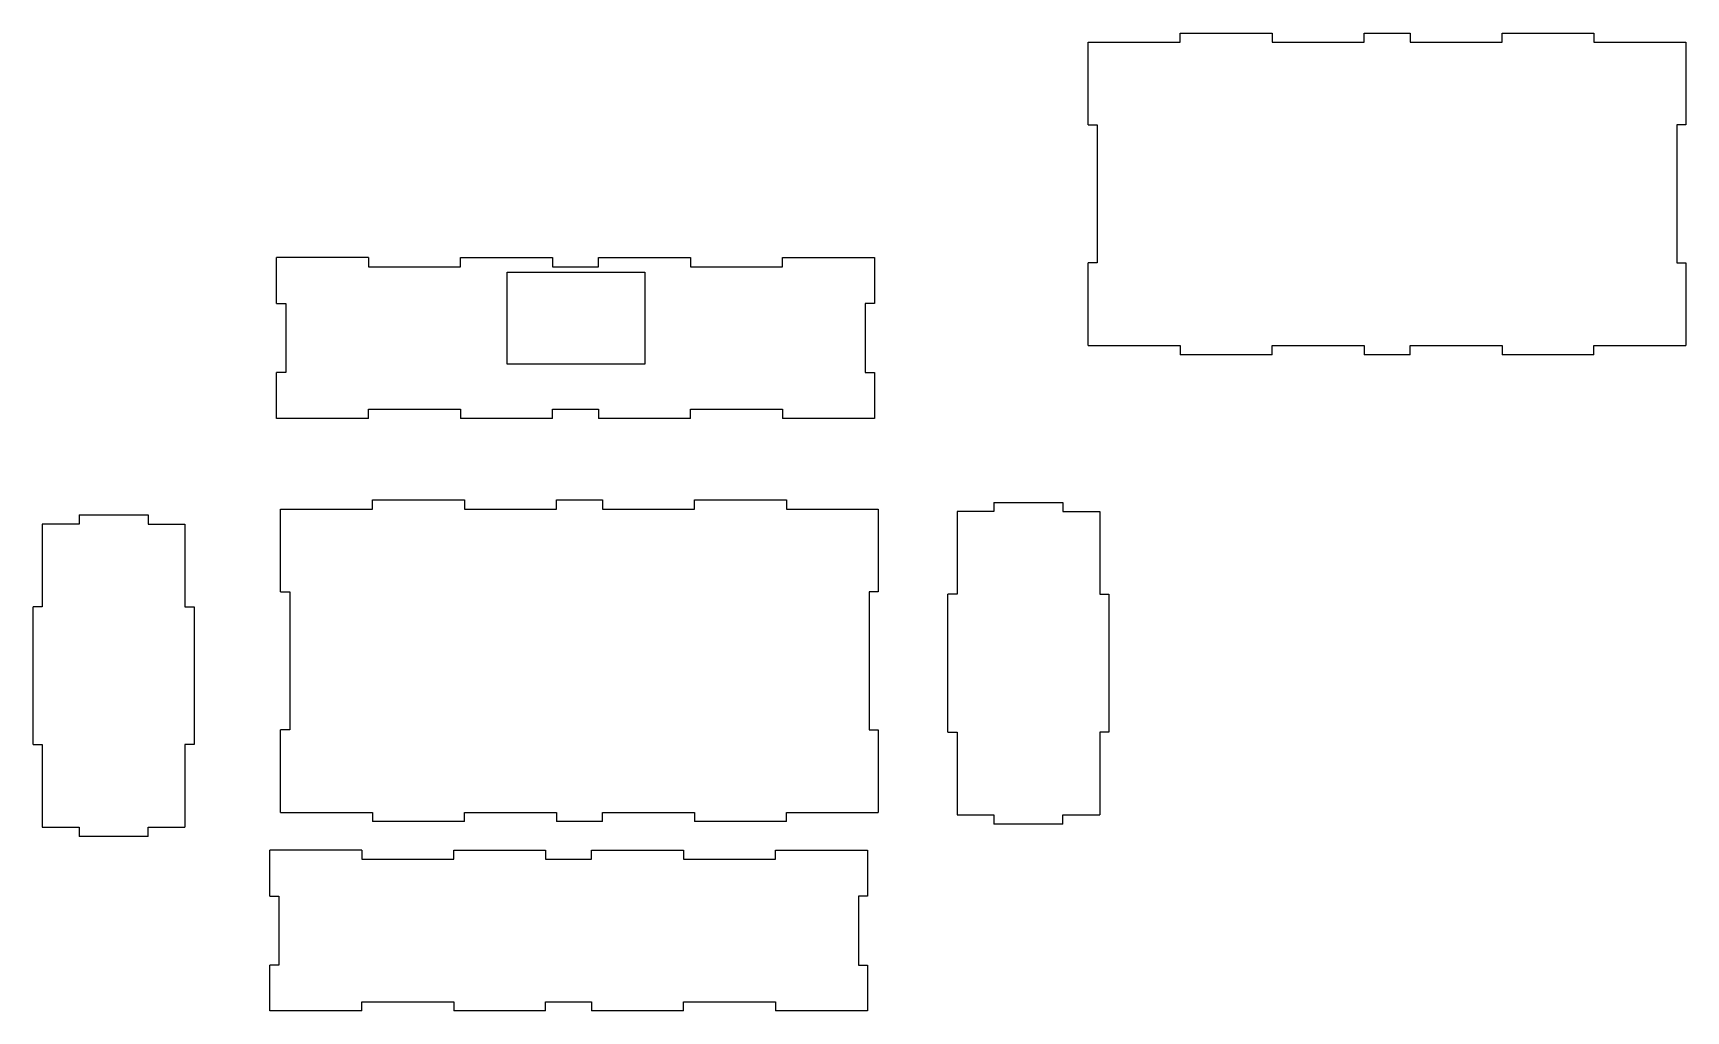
# Model space of a CAD drawing. Extents: x -12.6 to 23.4, y -11 to 10.2.
import ezdxf

# ---------------------------------------------------------------- set-up
doc = ezdxf.new("R2010")
doc.units = 0
doc.layers.get('0').update_dxf_attribs({"linetype": 'CONTINUOUS'})

msp = doc.modelspace()

# ---------------------------------------------------------------- linework, layer by layer
for p, q in [((12.351, 10.033), (12.351, 10.233)), ((12.351, 10.233), (14.351, 10.233)), ((14.351, 10.233), (14.351, 10.033)), ((16.351, 10.033), (16.351, 10.233)), ((16.351, 10.233), (17.351, 10.233)), ((17.351, 10.233), (17.351, 10.033)), ((19.351, 10.233), (21.351, 10.233)), ((19.351, 10.033), (19.351, 10.233)), ((21.351, 10.233), (21.351, 10.033)), ((10.351, 8.233), (10.351, 10.033)), ((10.351, 10.033), (12.351, 10.033)), ((14.351, 10.033), (16.351, 10.033)), ((17.351, 10.033), (19.351, 10.033)), ((21.351, 10.033), (23.351, 10.033)), ((23.351, 10.033), (23.351, 8.233)), ((10.351, 8.233), (10.551, 8.233)), ((10.551, 8.233), (10.551, 5.233)), ((23.351, 8.233), (23.151, 8.233)), ((23.151, 8.233), (23.151, 5.233)), ((-7.297, 4.348), (-7.297, 5.348)), ((-5.297, 5.348), (-7.297, 5.348)), ((-5.297, 5.348), (-5.297, 5.148)), ((-5.297, 5.148), (-3.297, 5.148)), ((-3.297, 5.148), (-3.297, 5.348)), ((-3.297, 5.348), (-1.297, 5.348)), ((-1.297, 5.348), (-1.297, 5.148)), ((-1.297, 5.148), (-0.297, 5.148)), ((-0.297, 5.148), (-0.297, 5.348)), ((-0.297, 5.348), (1.703, 5.348)), ((1.703, 5.348), (1.703, 5.148)), ((1.703, 5.148), (3.703, 5.148)), ((3.703, 5.148), (3.703, 5.348)), ((3.703, 5.348), (5.703, 5.348)), ((5.703, 5.348), (5.703, 4.348)), ((10.351, 3.433), (10.351, 5.233)), ((10.551, 5.233), (10.351, 5.233)), ((23.151, 5.233), (23.351, 5.233)), ((23.351, 5.233), (23.351, 3.433)), ((-2.285, 3.029), (-2.285, 5.029)), ((-2.285, 5.029), (0.715, 5.029)), ((0.715, 5.029), (0.715, 3.029)), ((-7.297, 4.348), (-7.097, 4.348)), ((-7.097, 4.348), (-7.097, 2.848)), ((5.703, 4.348), (5.503, 4.348)), ((5.503, 4.348), (5.503, 2.848)), ((10.351, 3.433), (12.351, 3.433)), ((12.351, 3.433), (12.351, 3.233)), ((14.351, 3.433), (16.351, 3.433)), ((14.351, 3.233), (14.351, 3.433)), ((16.351, 3.433), (16.351, 3.233)), ((17.351, 3.433), (19.351, 3.433)), ((17.351, 3.233), (17.351, 3.433)), ((19.351, 3.433), (19.351, 3.233)), ((21.351, 3.233), (21.351, 3.433)), ((21.351, 3.433), (23.351, 3.433)), ((0.715, 3.029), (-2.285, 3.029)), ((14.351, 3.233), (12.351, 3.233)), ((17.351, 3.233), (16.351, 3.233)), ((21.351, 3.233), (19.351, 3.233)), ((-7.297, 1.848), (-7.297, 2.848)), ((-7.097, 2.848), (-7.297, 2.848)), ((5.503, 2.848), (5.703, 2.848)), ((5.703, 2.848), (5.703, 1.848)), ((-5.297, 1.848), (-7.297, 1.848)), ((-5.297, 2.048), (-3.297, 2.048)), ((-5.297, 1.848), (-5.297, 2.048)), ((-3.297, 2.048), (-3.297, 1.848)), ((-1.297, 1.848), (-3.297, 1.848)), ((-1.297, 2.048), (-0.297, 2.048)), ((-1.297, 1.848), (-1.297, 2.048)), ((-0.297, 2.048), (-0.297, 1.848)), ((1.703, 1.848), (-0.297, 1.848)), ((1.703, 2.048), (3.703, 2.048)), ((1.703, 1.848), (1.703, 2.048)), ((3.703, 2.048), (3.703, 1.848)), ((5.703, 1.848), (3.703, 1.848)), ((-5.211, 0.073), (-3.211, 0.073)), ((-5.211, -0.127), (-5.211, 0.073)), ((-3.211, 0.073), (-3.211, -0.127)), ((-1.211, 0.073), (-0.211, 0.073)), ((-1.211, -0.127), (-1.211, 0.073)), ((-0.211, 0.073), (-0.211, -0.127)), ((1.789, 0.073), (3.789, 0.073)), ((1.789, -0.127), (1.789, 0.073)), ((3.789, 0.073), (3.789, -0.127)), ((8.304, 0.019), (9.804, 0.019)), ((8.304, 0.019), (8.304, -0.181)), ((9.804, 0.019), (9.804, -0.181)), ((-11.591, -0.251), (-11.591, -0.451)), ((-11.591, -0.251), (-10.091, -0.251)), ((-10.091, -0.251), (-10.091, -0.451)), ((-7.211, -0.127), (-5.211, -0.127)), ((-7.211, -1.927), (-7.211, -0.127)), ((-3.211, -0.127), (-1.211, -0.127)), ((-0.211, -0.127), (1.789, -0.127)), ((3.789, -0.127), (5.789, -0.127)), ((5.789, -0.127), (5.789, -1.927)), ((7.504, -0.181), (7.504, -1.981)), ((8.304, -0.181), (7.504, -0.181)), ((9.804, -0.181), (10.604, -0.181)), ((10.604, -0.181), (10.604, -1.981)), ((-12.391, -0.451), (-12.391, -2.251)), ((-11.591, -0.451), (-12.391, -0.451)), ((-10.091, -0.451), (-9.291, -0.451)), ((-9.291, -0.451), (-9.291, -2.251)), ((-7.211, -1.927), (-7.011, -1.927)), ((-7.011, -1.927), (-7.011, -4.927)), ((5.789, -1.927), (5.589, -1.927)), ((5.589, -1.927), (5.589, -4.927)), ((7.504, -1.981), (7.304, -1.981)), ((7.304, -4.981), (7.304, -1.981)), ((10.604, -1.981), (10.804, -1.981)), ((10.804, -1.981), (10.804, -4.981)), ((-12.391, -2.251), (-12.591, -2.251)), ((-12.591, -5.251), (-12.591, -2.251)), ((-9.291, -2.251), (-9.091, -2.251)), ((-9.091, -2.251), (-9.091, -5.251)), ((-7.011, -4.927), (-7.211, -4.927)), ((-7.211, -6.727), (-7.211, -4.927)), ((5.589, -4.927), (5.789, -4.927)), ((5.789, -4.927), (5.789, -6.727)), ((7.304, -4.981), (7.504, -4.981)), ((7.504, -4.981), (7.504, -6.781)), ((10.804, -4.981), (10.604, -4.981)), ((10.604, -4.981), (10.604, -6.781)), ((-12.591, -5.251), (-12.391, -5.251)), ((-12.391, -5.251), (-12.391, -7.051)), ((-9.291, -5.251), (-9.291, -7.051)), ((-9.091, -5.251), (-9.291, -5.251)), ((-7.211, -6.727), (-5.211, -6.727)), ((-5.211, -6.727), (-5.211, -6.927)), ((-3.211, -6.727), (-1.211, -6.727)), ((-3.211, -6.927), (-3.211, -6.727)), ((-1.211, -6.727), (-1.211, -6.927)), ((-0.211, -6.727), (1.789, -6.727)), ((-0.211, -6.927), (-0.211, -6.727)), ((1.789, -6.727), (1.789, -6.927)), ((3.789, -6.927), (3.789, -6.727)), ((3.789, -6.727), (5.789, -6.727)), ((7.504, -6.781), (8.304, -6.781)), ((8.304, -6.781), (8.304, -6.981)), ((9.804, -6.981), (9.804, -6.781)), ((9.804, -6.781), (10.604, -6.781)), ((-12.391, -7.051), (-11.591, -7.051)), ((-11.591, -7.051), (-11.591, -7.251)), ((-10.091, -7.251), (-10.091, -7.051)), ((-10.091, -7.051), (-9.291, -7.051)), ((-3.211, -6.927), (-5.211, -6.927)), ((-0.211, -6.927), (-1.211, -6.927)), ((3.789, -6.927), (1.789, -6.927)), ((9.804, -6.981), (8.304, -6.981)), ((-10.091, -7.251), (-11.591, -7.251)), ((-7.445, -8.548), (-7.445, -7.548)), ((-5.445, -7.548), (-7.445, -7.548)), ((-5.445, -7.548), (-5.445, -7.748)), ((-5.445, -7.748), (-3.445, -7.748)), ((-3.445, -7.748), (-3.445, -7.548)), ((-3.445, -7.548), (-1.445, -7.548)), ((-1.445, -7.548), (-1.445, -7.748)), ((-1.445, -7.748), (-0.445, -7.748)), ((-0.445, -7.748), (-0.445, -7.548)), ((-0.445, -7.548), (1.555, -7.548)), ((1.555, -7.548), (1.555, -7.748)), ((1.555, -7.748), (3.555, -7.748)), ((3.555, -7.748), (3.555, -7.548)), ((3.555, -7.548), (5.555, -7.548)), ((5.555, -7.548), (5.555, -8.548)), ((-7.445, -8.548), (-7.245, -8.548)), ((-7.245, -8.548), (-7.245, -10.048)), ((5.555, -8.548), (5.355, -8.548)), ((5.355, -8.548), (5.355, -10.048)), ((-7.445, -11.048), (-7.445, -10.048)), ((-7.245, -10.048), (-7.445, -10.048)), ((5.355, -10.048), (5.555, -10.048)), ((5.555, -10.048), (5.555, -11.048)), ((-5.445, -11.048), (-7.445, -11.048)), ((-5.445, -10.848), (-3.445, -10.848)), ((-5.445, -11.048), (-5.445, -10.848)), ((-3.445, -10.848), (-3.445, -11.048)), ((-1.445, -11.048), (-3.445, -11.048)), ((-1.445, -10.848), (-0.445, -10.848)), ((-1.445, -11.048), (-1.445, -10.848)), ((-0.445, -10.848), (-0.445, -11.048)), ((1.555, -11.048), (-0.445, -11.048)), ((1.555, -10.848), (3.555, -10.848)), ((1.555, -11.048), (1.555, -10.848)), ((3.555, -10.848), (3.555, -11.048)), ((5.555, -11.048), (3.555, -11.048))]:
    msp.add_line(p, q)

doc.saveas('drawing.dxf')
